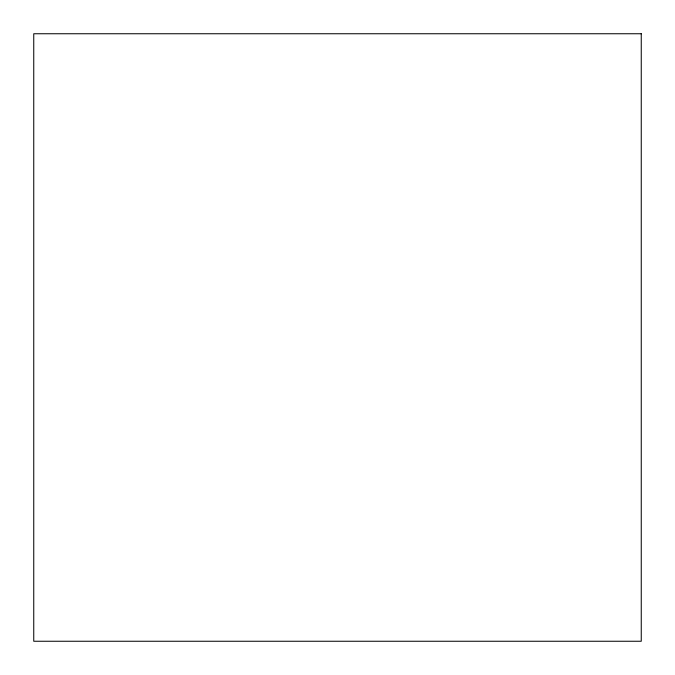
<?xml version="1.0" encoding="UTF-8"?>
<svg xmlns="http://www.w3.org/2000/svg" width="675" height="675" viewBox="0 0 675 675"><rect width="100%" height="100%" fill="white"/><g stroke="black" fill="none" stroke-linecap="round" stroke-linejoin="round"><path stroke-width="1.01" d="M641.25 33.75L33.75 33.75L33.75 641.25L641.25 641.25L641.25 33.75"/></g></svg>
